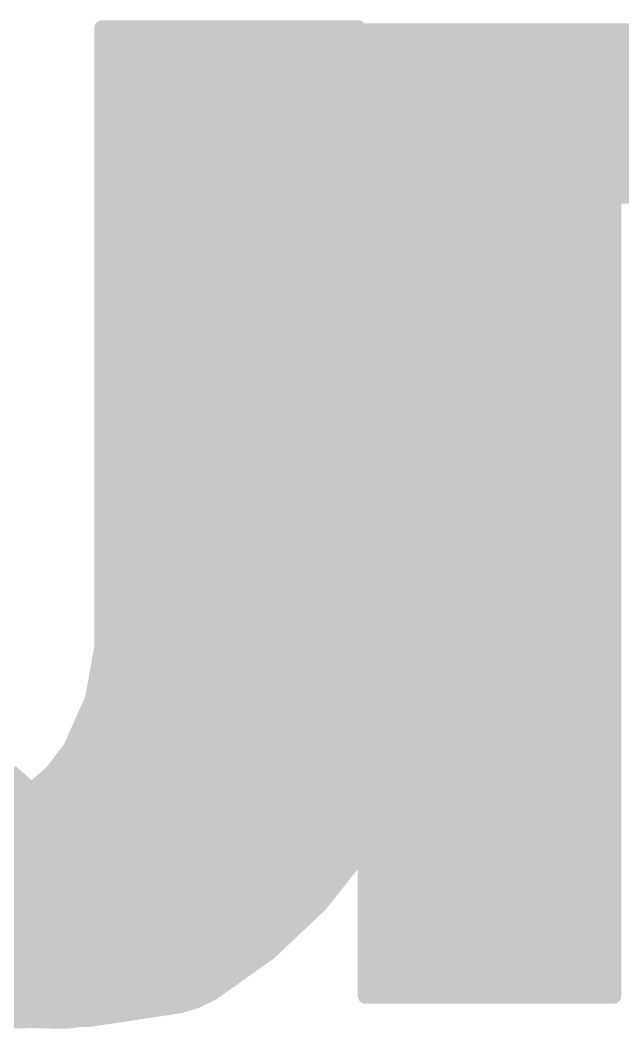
# Model space of a CAD drawing. Extents: x -19.1 to 53.5, y -15.6 to 59.8.
# Drawn here: x 26.397 to 27.374, y 53.35 to 54.983 of the extents above; entities that cross this region are included whole.
import ezdxf

# ---------------------------------------------------------------- set-up
doc = ezdxf.new("R2010")
doc.units = 0
doc.layers.add('21', color=41, linetype='CONTINUOUS')
doc.layers.add('22', color=40, linetype='CONTINUOUS')

msp = doc.modelspace()

# ---------------------------------------------------------------- linework, layer by layer
at = {"layer": '21', "const_width": 0.0254}
for points in [[(27.3583, 54.9656), (26.9367, 54.9656)], [(26.9367, 54.9656), (26.9367, 54.135)], [(27.3583, 53.4035), (27.3583, 54.9656)], [(26.9367, 54.9402), (27.3583, 54.9402)], [(26.9367, 54.9148), (27.3583, 54.9148)], [(26.9367, 54.8894), (27.3583, 54.8894)], [(26.9367, 54.864), (27.3583, 54.864)], [(26.9367, 54.8386), (27.3583, 54.8386)], [(26.9367, 54.8132), (27.3583, 54.8132)], [(26.9367, 54.7878), (27.3583, 54.7878)], [(26.9367, 54.7624), (27.3583, 54.7624)], [(26.9367, 54.737), (27.3583, 54.737)], [(26.9367, 54.7116), (27.3583, 54.7116)], [(26.9367, 54.6862), (27.3583, 54.6862)], [(26.9367, 54.6608), (27.3583, 54.6608)], [(26.9367, 54.6354), (27.3583, 54.6354)], [(26.9367, 54.61), (27.3583, 54.61)], [(26.9367, 54.5846), (27.3583, 54.5846)], [(26.9367, 54.5592), (27.3583, 54.5592)], [(26.9367, 54.5338), (27.3583, 54.5338)], [(26.9367, 54.5084), (27.3583, 54.5084)], [(26.9367, 54.483), (27.3583, 54.483)], [(26.9367, 54.4576), (27.3583, 54.4576)], [(26.9367, 54.4322), (27.3583, 54.4322)], [(26.9367, 54.4068), (27.3583, 54.4068)], [(26.9367, 54.3814), (27.3583, 54.3814)], [(26.9367, 54.356), (27.3583, 54.356)], [(26.9367, 54.3306), (27.3583, 54.3306)], [(26.9367, 54.3052), (27.3583, 54.3052)], [(26.9367, 54.2798), (27.3583, 54.2798)], [(26.9367, 54.2544), (27.3583, 54.2544)], [(26.9367, 54.229), (27.3583, 54.229)], [(26.9367, 54.2036), (27.3583, 54.2036)], [(26.9367, 54.1782), (27.3583, 54.1782)], [(26.9367, 54.1528), (27.3583, 54.1528)], [(26.9367, 54.135), (26.929, 54.0109)], [(26.9362, 54.1274), (27.3583, 54.1274)], [(26.9347, 54.102), (27.3583, 54.102)], [(26.9331, 54.0766), (27.3583, 54.0766)], [(26.9315, 54.0512), (27.3583, 54.0512)], [(26.93, 54.0258), (27.3583, 54.0258)], [(26.929, 54.0109), (26.9062, 53.8886)], [(26.9271, 54.0004), (27.3583, 54.0004)], [(26.9223, 53.975), (27.3583, 53.975)], [(26.9176, 53.9496), (27.3583, 53.9496)], [(26.9129, 53.9242), (27.3583, 53.9242)], [(26.9062, 53.8886), (26.8844, 53.8311)], [(26.9081, 53.8988), (27.3583, 53.8988)], [(26.9004, 53.8734), (27.3583, 53.8734)], [(26.8908, 53.848), (27.3583, 53.848)], [(26.8844, 53.8311), (26.85, 53.7802)], [(26.8787, 53.8226), (27.3583, 53.8226)], [(26.8615, 53.7972), (27.3583, 53.7972)], [(26.85, 53.7802), (26.8048, 53.7385)], [(26.8409, 53.7718), (27.3583, 53.7718)], [(26.4174, 53.7346), (26.3814, 53.7664)], [(25.9076, 53.7464), (26.404, 53.7464)], [(26.8048, 53.7385), (26.7513, 53.7083)], [(26.8134, 53.7464), (27.3583, 53.7464)], [(26.4592, 53.7108), (26.4174, 53.7346)], [(25.9148, 53.721), (26.4413, 53.721)], [(26.5305, 53.6877), (26.4592, 53.7108)], [(26.7513, 53.7083), (26.6796, 53.6864)], [(26.7738, 53.721), (27.3583, 53.721)], [(25.9219, 53.6956), (26.506, 53.6956)], [(26.7098, 53.6956), (27.3583, 53.6956)], [(26.605, 53.6794), (26.5305, 53.6877)], [(26.6796, 53.6864), (26.605, 53.6794)], [(25.9301, 53.6702), (27.3583, 53.6702)], [(25.9426, 53.6448), (27.3583, 53.6448)], [(26.8838, 53.5529), (26.9545, 53.6423)], [(26.9545, 53.6423), (26.957, 53.6423)], [(26.957, 53.6423), (26.957, 53.4035)], [(25.9551, 53.6194), (26.9364, 53.6194)], [(26.957, 53.6194), (27.3583, 53.6194)], [(25.9676, 53.594), (26.9163, 53.594)], [(26.957, 53.594), (27.3583, 53.594)], [(25.982, 53.5686), (26.8962, 53.5686)], [(26.957, 53.5686), (27.3583, 53.5686)], [(26.0009, 53.5432), (26.8735, 53.5432)], [(26.8011, 53.4745), (26.8838, 53.5529)], [(26.957, 53.5432), (27.3583, 53.5432)], [(26.0199, 53.5178), (26.8468, 53.5178)], [(26.957, 53.5178), (27.3583, 53.5178)], [(26.0388, 53.4924), (26.82, 53.4924)], [(26.957, 53.4924), (27.3583, 53.4924)], [(26.0652, 53.467), (26.7905, 53.467)], [(26.7081, 53.4086), (26.8011, 53.4745)], [(26.957, 53.467), (27.3583, 53.467)], [(26.1073, 53.4416), (26.7547, 53.4416)], [(26.957, 53.4416), (27.3583, 53.4416)], [(26.1508, 53.4162), (26.7188, 53.4162)], [(26.957, 53.4162), (27.3583, 53.4162)], [(26.6573, 53.3883), (26.6835, 53.3963)], [(26.6835, 53.3963), (26.7081, 53.4086)], [(26.957, 53.4035), (27.3583, 53.4035)], [(26.2189, 53.3908), (26.6654, 53.3908)], [(26.5095, 53.3659), (26.6573, 53.3883)], [(26.3425, 53.3654), (26.4832, 53.3654)], [(26.3601, 53.3629), (26.5095, 53.3659)]]:
    msp.add_lwpolyline(points, dxfattribs=at)
at = {"layer": '21', "const_width": 0.0127}
for points in [[(26.9431, 54.9656, 1), (26.9304, 54.9656)], [(26.9367, 54.9719, 1), (26.9367, 54.9593)], [(27.3647, 54.9656, 1), (27.3519, 54.9656)], [(27.3583, 54.9593, 1), (27.3583, 54.9719)], [(26.9367, 54.9466, 1), (26.9367, 54.9339)], [(27.3583, 54.9339, 1), (27.3583, 54.9466)], [(26.9367, 54.9211, 1), (26.9367, 54.9085)], [(27.3583, 54.9085, 1), (27.3583, 54.9211)], [(26.9367, 54.8957, 1), (26.9367, 54.8831)], [(27.3583, 54.8831, 1), (27.3583, 54.8957)], [(26.9367, 54.8704, 1), (26.9367, 54.8577)], [(27.3583, 54.8577, 1), (27.3583, 54.8704)], [(26.9367, 54.8449, 1), (26.9367, 54.8323)], [(27.3583, 54.8323, 1), (27.3583, 54.8449)], [(26.9367, 54.8195, 1), (26.9367, 54.8069)], [(27.3583, 54.8069, 1), (27.3583, 54.8195)], [(26.9367, 54.7942, 1), (26.9367, 54.7815)], [(27.3583, 54.7815, 1), (27.3583, 54.7942)], [(26.9367, 54.7687, 1), (26.9367, 54.7561)], [(27.3583, 54.7561, 1), (27.3583, 54.7687)], [(26.9367, 54.7433, 1), (26.9367, 54.7307)], [(27.3583, 54.7307, 1), (27.3583, 54.7433)], [(26.9367, 54.718, 1), (26.9367, 54.7053)], [(27.3583, 54.7053, 1), (27.3583, 54.718)], [(26.9367, 54.6925, 1), (26.9367, 54.6799)], [(27.3583, 54.6799, 1), (27.3583, 54.6925)], [(26.9367, 54.6671, 1), (26.9367, 54.6545)], [(27.3583, 54.6545, 1), (27.3583, 54.6671)], [(26.9367, 54.6418, 1), (26.9367, 54.6291)], [(27.3583, 54.6291, 1), (27.3583, 54.6418)], [(26.9367, 54.6163, 1), (26.9367, 54.6037)], [(27.3583, 54.6037, 1), (27.3583, 54.6163)], [(26.9367, 54.5909, 1), (26.9367, 54.5783)], [(27.3583, 54.5783, 1), (27.3583, 54.5909)], [(26.9367, 54.5656, 1), (26.9367, 54.5529)], [(27.3583, 54.5529, 1), (27.3583, 54.5656)], [(26.9367, 54.5401, 1), (26.9367, 54.5275)], [(27.3583, 54.5275, 1), (27.3583, 54.5401)], [(26.9367, 54.5147, 1), (26.9367, 54.5021)], [(27.3583, 54.5021, 1), (27.3583, 54.5147)], [(26.9367, 54.4894, 1), (26.9367, 54.4767)], [(27.3583, 54.4767, 1), (27.3583, 54.4894)], [(26.9367, 54.4639, 1), (26.9367, 54.4513)], [(27.3583, 54.4513, 1), (27.3583, 54.4639)], [(26.9367, 54.4385, 1), (26.9367, 54.4259)], [(27.3583, 54.4259, 1), (27.3583, 54.4385)], [(26.9367, 54.4132, 1), (26.9367, 54.4005)], [(27.3583, 54.4005, 1), (27.3583, 54.4132)], [(26.9367, 54.3877, 1), (26.9367, 54.3751)], [(27.3583, 54.3751, 1), (27.3583, 54.3877)], [(26.9367, 54.3623, 1), (26.9367, 54.3497)], [(27.3583, 54.3497, 1), (27.3583, 54.3623)], [(26.9367, 54.337, 1), (26.9367, 54.3243)], [(27.3583, 54.3243, 1), (27.3583, 54.337)], [(26.9367, 54.3115, 1), (26.9367, 54.2989)], [(27.3583, 54.2989, 1), (27.3583, 54.3115)], [(26.9367, 54.2861, 1), (26.9367, 54.2735)], [(27.3583, 54.2735, 1), (27.3583, 54.2861)], [(26.9367, 54.2608, 1), (26.9367, 54.2481)], [(27.3583, 54.2481, 1), (27.3583, 54.2608)], [(26.9367, 54.2353, 1), (26.9367, 54.2227)], [(27.3583, 54.2227, 1), (27.3583, 54.2353)], [(26.9367, 54.2099, 1), (26.9367, 54.1973)], [(27.3583, 54.1973, 1), (27.3583, 54.2099)], [(26.9367, 54.1846, 1), (26.9367, 54.1719)], [(27.3583, 54.1719, 1), (27.3583, 54.1846)], [(26.9367, 54.1591, 1), (26.9367, 54.1465)], [(27.3583, 54.1465, 1), (27.3583, 54.1591)], [(26.943, 54.1346, 1), (26.9304, 54.1354)], [(26.9362, 54.1337, 1), (26.9362, 54.1211)], [(26.9304, 54.135, 1), (26.9431, 54.135)], [(27.3583, 54.1211, 1), (27.3583, 54.1337)], [(26.9347, 54.1084, 1), (26.9347, 54.0957)], [(27.3583, 54.0957, 1), (27.3583, 54.1084)], [(26.9331, 54.0829, 1), (26.9331, 54.0703)], [(27.3583, 54.0703, 1), (27.3583, 54.0829)], [(26.9315, 54.0575, 1), (26.9315, 54.0449)], [(27.3583, 54.0449, 1), (27.3583, 54.0575)], [(26.93, 54.0322, 1), (26.93, 54.0195)], [(27.3583, 54.0195, 1), (27.3583, 54.0322)], [(26.9271, 54.0067, 1), (26.9271, 53.9941)], [(26.9227, 54.0113, 1), (26.9354, 54.0105)], [(26.9353, 54.0097, 1), (26.9228, 54.012)], [(27.3583, 53.9941, 1), (27.3583, 54.0067)], [(26.9223, 53.9813, 1), (26.9223, 53.9687)], [(27.3583, 53.9687, 1), (27.3583, 53.9813)], [(26.9176, 53.956, 1), (26.9176, 53.9433)], [(27.3583, 53.9433, 1), (27.3583, 53.956)], [(26.9129, 53.9306, 1), (26.9129, 53.9179)], [(27.3583, 53.9179, 1), (27.3583, 53.9306)], [(26.9121, 53.8863, 1), (26.9003, 53.8909)], [(26.9081, 53.9051, 1), (26.9081, 53.8925)], [(27.3583, 53.8925, 1), (27.3583, 53.9051)], [(26.9004, 53.8798, 1), (26.9004, 53.8671)], [(26.9, 53.8898, 1), (26.9124, 53.8874)], [(27.3583, 53.8671, 1), (27.3583, 53.8798)], [(26.8908, 53.8544, 1), (26.8908, 53.8417)], [(27.3583, 53.8417, 1), (27.3583, 53.8544)], [(26.8787, 53.8289, 1), (26.8787, 53.8163)], [(26.8785, 53.8334, 1), (26.8903, 53.8289)], [(26.8897, 53.8276, 1), (26.8791, 53.8347)], [(27.3583, 53.8163, 1), (27.3583, 53.8289)], [(26.8615, 53.8036, 1), (26.8615, 53.7909)], [(27.3583, 53.7909, 1), (27.3583, 53.8036)], [(26.8409, 53.7782, 1), (26.8409, 53.7655)], [(26.8447, 53.7837, 1), (26.8553, 53.7766)], [(26.8543, 53.7755, 1), (26.8457, 53.7849)], [(27.3583, 53.7655, 1), (27.3583, 53.7782)], [(26.404, 53.7401, 1), (26.404, 53.7527)], [(26.808, 53.733, 1), (26.8017, 53.744)], [(26.8134, 53.7527, 1), (26.8134, 53.7401)], [(27.3583, 53.7401, 1), (27.3583, 53.7527)], [(26.4206, 53.7401, 1), (26.4143, 53.7291)], [(26.4132, 53.7298, 1), (26.4216, 53.7393)], [(26.8005, 53.7432, 1), (26.8091, 53.7338)], [(26.4413, 53.7147, 1), (26.4413, 53.7274)], [(26.4612, 53.7168, 1), (26.4572, 53.7048)], [(26.4561, 53.7053, 1), (26.4623, 53.7163)], [(26.7482, 53.7138, 1), (26.7544, 53.7028)], [(26.7532, 53.7022, 1), (26.7494, 53.7144)], [(26.7738, 53.7274, 1), (26.7738, 53.7147)], [(27.3583, 53.7147, 1), (27.3583, 53.7274)], [(26.506, 53.6893, 1), (26.506, 53.702)], [(26.7098, 53.702, 1), (26.7098, 53.6893)], [(27.3583, 53.6893, 1), (27.3583, 53.702)], [(26.5312, 53.694, 1), (26.5298, 53.6813)], [(26.5285, 53.6816, 1), (26.5325, 53.6937)], [(26.6044, 53.6857, 1), (26.6056, 53.6731)], [(26.6043, 53.6731, 1), (26.6057, 53.6857)], [(26.6778, 53.6925, 1), (26.6815, 53.6803)], [(26.6802, 53.6801, 1), (26.679, 53.6927)], [(27.3583, 53.6639, 1), (27.3583, 53.6765)], [(26.9545, 53.6487, 1), (26.9545, 53.636)], [(26.9595, 53.6384, 1), (26.9495, 53.6462)], [(26.9634, 53.6423, 1), (26.9506, 53.6423)], [(26.957, 53.636, 1), (26.957, 53.6487)], [(27.3583, 53.6385, 1), (27.3583, 53.6512)], [(26.9364, 53.6131, 1), (26.9364, 53.6258)], [(26.957, 53.6258, 1), (26.957, 53.6131)], [(27.3583, 53.6131, 1), (27.3583, 53.6258)], [(26.9163, 53.5877, 1), (26.9163, 53.6003)], [(26.957, 53.6003, 1), (26.957, 53.5877)], [(27.3583, 53.5877, 1), (27.3583, 53.6003)], [(26.8962, 53.5623, 1), (26.8962, 53.575)], [(26.957, 53.575, 1), (26.957, 53.5623)], [(27.3583, 53.5623, 1), (27.3583, 53.575)], [(26.8735, 53.5369, 1), (26.8735, 53.5496)], [(26.8788, 53.5569, 1), (26.8888, 53.549)], [(26.8882, 53.5483, 1), (26.8794, 53.5575)], [(26.957, 53.5496, 1), (26.957, 53.5369)], [(27.3583, 53.5369, 1), (27.3583, 53.5496)], [(26.8468, 53.5115, 1), (26.8468, 53.5241)], [(26.957, 53.5241, 1), (26.957, 53.5115)], [(27.3583, 53.5115, 1), (27.3583, 53.5241)], [(26.82, 53.4861, 1), (26.82, 53.4988)], [(26.957, 53.4988, 1), (26.957, 53.4861)], [(27.3583, 53.4861, 1), (27.3583, 53.4988)], [(26.7905, 53.4607, 1), (26.7905, 53.4734)], [(26.7967, 53.4791, 1), (26.8055, 53.4699)], [(26.8048, 53.4693, 1), (26.7974, 53.4797)], [(26.957, 53.4734, 1), (26.957, 53.4607)], [(27.3583, 53.4607, 1), (27.3583, 53.4734)], [(26.7547, 53.4353, 1), (26.7547, 53.4479)], [(26.957, 53.4479, 1), (26.957, 53.4353)], [(27.3583, 53.4353, 1), (27.3583, 53.4479)], [(26.7188, 53.4099, 1), (26.7188, 53.4226)], [(26.957, 53.4226, 1), (26.957, 53.4099)], [(27.3583, 53.4099, 1), (27.3583, 53.4226)], [(26.6807, 53.402, 1), (26.6864, 53.3907)], [(26.6854, 53.3903, 1), (26.6817, 53.4024)], [(26.7044, 53.4138, 1), (26.7118, 53.4034)], [(26.7109, 53.4029, 1), (26.7053, 53.4143)], [(26.9506, 53.4035, 1), (26.9634, 53.4035)], [(26.957, 53.4098, 1), (26.957, 53.3972)], [(27.3519, 53.4035, 1), (27.3647, 53.4035)], [(27.3583, 53.3972, 1), (27.3583, 53.4098)], [(26.6554, 53.3944, 1), (26.6592, 53.3822)], [(26.6583, 53.382, 1), (26.6563, 53.3946)], [(26.6654, 53.3845, 1), (26.6654, 53.3972)], [(26.4832, 53.3591, 1), (26.4832, 53.3717)], [(26.5086, 53.3722, 1), (26.5105, 53.3597)], [(26.5097, 53.3596, 1), (26.5094, 53.3723)]]:
    msp.add_lwpolyline(points, format="xyb", dxfattribs=at)
at = {"layer": '22', "const_width": 0.0127}
for points in [[(26.5367, 54.9707, 1), (26.5239, 54.9707)], [(26.5303, 54.977, 1), (26.5303, 54.9644)], [(26.5303, 54.9719, 1), (26.5303, 54.9593)], [(26.9507, 54.9707, 1), (26.938, 54.9707)], [(26.9443, 54.9644, 1), (26.9443, 54.977)], [(26.9443, 54.9593, 1), (26.9443, 54.9719)], [(27.098, 54.9656, 1), (27.0852, 54.9656)], [(27.0916, 54.9719, 1), (27.0916, 54.9593)], [(26.5303, 54.9466, 1), (26.5303, 54.9339)], [(26.9443, 54.9339, 1), (26.9443, 54.9466)], [(27.0916, 54.9466, 1), (27.0916, 54.9339)], [(26.5303, 54.9211, 1), (26.5303, 54.9085)], [(26.9443, 54.9085, 1), (26.9443, 54.9211)], [(27.0916, 54.9211, 1), (27.0916, 54.9085)], [(26.5303, 54.8957, 1), (26.5303, 54.8831)], [(26.9443, 54.8831, 1), (26.9443, 54.8957)], [(27.0916, 54.8957, 1), (27.0916, 54.8831)], [(26.5303, 54.8704, 1), (26.5303, 54.8577)], [(26.9443, 54.8577, 1), (26.9443, 54.8704)], [(27.0916, 54.8704, 1), (27.0916, 54.8577)], [(26.5303, 54.8449, 1), (26.5303, 54.8323)], [(26.9443, 54.8323, 1), (26.9443, 54.8449)], [(27.0916, 54.8449, 1), (27.0916, 54.8323)], [(26.5303, 54.8195, 1), (26.5303, 54.8069)], [(26.9443, 54.8069, 1), (26.9443, 54.8195)], [(27.0916, 54.8195, 1), (27.0916, 54.8069)], [(26.5303, 54.7942, 1), (26.5303, 54.7815)], [(26.9443, 54.7815, 1), (26.9443, 54.7942)], [(27.0916, 54.7942, 1), (27.0916, 54.7815)], [(26.5303, 54.7687, 1), (26.5303, 54.7561)], [(26.9443, 54.7561, 1), (26.9443, 54.7687)], [(27.0916, 54.7687, 1), (27.0916, 54.7561)], [(26.5303, 54.7433, 1), (26.5303, 54.7307)], [(26.9443, 54.7307, 1), (26.9443, 54.7433)], [(27.0916, 54.7433, 1), (27.0916, 54.7307)], [(26.5303, 54.718, 1), (26.5303, 54.7053)], [(26.9443, 54.7053, 1), (26.9443, 54.718)], [(27.0916, 54.718, 1), (27.0916, 54.7053)], [(26.5303, 54.6925, 1), (26.5303, 54.6799)], [(26.9443, 54.6799, 1), (26.9443, 54.6925)], [(27.0852, 54.6989, 1), (27.098, 54.6989)], [(27.0916, 54.7052, 1), (27.0916, 54.6926)], [(26.5303, 54.6671, 1), (26.5303, 54.6545)], [(26.9443, 54.6545, 1), (26.9443, 54.6671)], [(26.5303, 54.6418, 1), (26.5303, 54.6291)], [(26.9443, 54.6291, 1), (26.9443, 54.6418)], [(26.5303, 54.6163, 1), (26.5303, 54.6037)], [(26.9443, 54.6037, 1), (26.9443, 54.6163)], [(26.5303, 54.5909, 1), (26.5303, 54.5783)], [(26.9443, 54.5783, 1), (26.9443, 54.5909)], [(26.5303, 54.5656, 1), (26.5303, 54.5529)], [(26.9443, 54.5529, 1), (26.9443, 54.5656)], [(26.5303, 54.5401, 1), (26.5303, 54.5275)], [(26.9443, 54.5275, 1), (26.9443, 54.5401)], [(26.5303, 54.5147, 1), (26.5303, 54.5021)], [(26.9443, 54.5021, 1), (26.9443, 54.5147)], [(26.5303, 54.4894, 1), (26.5303, 54.4767)], [(26.9443, 54.4767, 1), (26.9443, 54.4894)], [(26.5303, 54.4639, 1), (26.5303, 54.4513)], [(26.9443, 54.4513, 1), (26.9443, 54.4639)], [(26.5303, 54.4385, 1), (26.5303, 54.4259)], [(26.9443, 54.4259, 1), (26.9443, 54.4385)], [(26.5303, 54.4132, 1), (26.5303, 54.4005)], [(26.9443, 54.4005, 1), (26.9443, 54.4132)], [(26.5303, 54.3877, 1), (26.5303, 54.3751)], [(26.9443, 54.3751, 1), (26.9443, 54.3877)], [(26.5303, 54.3623, 1), (26.5303, 54.3497)], [(26.9443, 54.3497, 1), (26.9443, 54.3623)], [(26.5303, 54.337, 1), (26.5303, 54.3243)], [(26.9443, 54.3243, 1), (26.9443, 54.337)], [(26.5303, 54.3115, 1), (26.5303, 54.2989)], [(26.9443, 54.2989, 1), (26.9443, 54.3115)], [(26.5303, 54.2861, 1), (26.5303, 54.2735)], [(26.9443, 54.2735, 1), (26.9443, 54.2861)], [(26.5303, 54.2608, 1), (26.5303, 54.2481)], [(26.9443, 54.2481, 1), (26.9443, 54.2608)], [(26.5303, 54.2353, 1), (26.5303, 54.2227)], [(26.9443, 54.2227, 1), (26.9443, 54.2353)], [(26.5303, 54.2099, 1), (26.5303, 54.1973)], [(26.9443, 54.1973, 1), (26.9443, 54.2099)], [(26.5303, 54.1846, 1), (26.5303, 54.1719)], [(26.9443, 54.1719, 1), (26.9443, 54.1846)], [(26.5303, 54.1591, 1), (26.5303, 54.1465)], [(26.9443, 54.1465, 1), (26.9443, 54.1591)], [(26.5303, 54.1337, 1), (26.5303, 54.1211)], [(26.9443, 54.1211, 1), (26.9443, 54.1337)], [(26.5303, 54.1084, 1), (26.5303, 54.0957)], [(26.9443, 54.0957, 1), (26.9443, 54.1084)], [(26.5303, 54.0829, 1), (26.5303, 54.0703)], [(26.9443, 54.0703, 1), (26.9443, 54.0829)], [(26.5303, 54.0575, 1), (26.5303, 54.0449)], [(26.9443, 54.0449, 1), (26.9443, 54.0575)], [(26.5303, 54.0322, 1), (26.5303, 54.0195)], [(26.9443, 54.0195, 1), (26.9443, 54.0322)], [(26.5303, 54.0067, 1), (26.5303, 53.9941)], [(26.9443, 53.9941, 1), (26.9443, 54.0067)], [(26.5303, 53.9813, 1), (26.5303, 53.9687)], [(26.5366, 53.9688, 1), (26.524, 53.971)], [(26.9443, 53.9687, 1), (26.9443, 53.9813)], [(26.5239, 53.9699, 1), (26.5367, 53.9699)], [(26.5267, 53.956, 1), (26.5267, 53.9433)], [(26.9443, 53.9433, 1), (26.9443, 53.956)], [(26.5221, 53.9306, 1), (26.5221, 53.9179)], [(26.9443, 53.9179, 1), (26.9443, 53.9306)], [(26.5176, 53.9051, 1), (26.5176, 53.8925)], [(26.9506, 53.8906, 1), (26.938, 53.8918)], [(26.9443, 53.8925, 1), (26.9443, 53.9051)], [(26.5101, 53.8798, 1), (26.5101, 53.8671)], [(26.5087, 53.8854, 1), (26.5212, 53.8831)], [(26.5208, 53.8817, 1), (26.5092, 53.8868)], [(26.938, 53.8912, 1), (26.9507, 53.8912)], [(26.9427, 53.8671, 1), (26.9427, 53.8798)], [(26.4988, 53.8544, 1), (26.4988, 53.8417)], [(26.9403, 53.8417, 1), (26.9403, 53.8544)], [(26.4875, 53.8289, 1), (26.4875, 53.8163)], [(26.938, 53.8163, 1), (26.938, 53.8289)], [(26.4846, 53.801, 1), (26.4744, 53.8086)], [(26.4738, 53.8036, 1), (26.4738, 53.7909)], [(26.4737, 53.8074, 1), (26.4853, 53.8022)], [(26.9357, 53.7909, 1), (26.9357, 53.8036)], [(26.4547, 53.7782, 1), (26.4547, 53.7655)], [(26.9279, 53.7818, 1), (26.9405, 53.7806)], [(26.9403, 53.7795, 1), (26.9281, 53.7829)], [(26.9315, 53.7655, 1), (26.9315, 53.7782)], [(26.4456, 53.7702, 1), (26.4557, 53.7625)], [(26.4548, 53.7616, 1), (26.4464, 53.7711)], [(26.428, 53.7527, 1), (26.428, 53.7401)], [(26.9244, 53.7401, 1), (26.9244, 53.7527)], [(26.4104, 53.7393, 1), (26.4188, 53.7298)], [(26.4177, 53.7291, 1), (26.4114, 53.7401)], [(26.9172, 53.7147, 1), (26.9172, 53.7274)], [(26.9101, 53.6893, 1), (26.9101, 53.702)], [(26.9099, 53.6721, 1), (26.8985, 53.6777)], [(26.8981, 53.6766, 1), (26.9104, 53.6732)], [(26.9019, 53.6639, 1), (26.9019, 53.6765)], [(26.8894, 53.6385, 1), (26.8894, 53.6512)], [(26.8769, 53.6131, 1), (26.8769, 53.6258)], [(26.8644, 53.5877, 1), (26.8644, 53.6003)], [(26.8605, 53.572, 1), (26.8503, 53.5796)], [(26.8497, 53.5786, 1), (26.8611, 53.573)], [(26.85, 53.5623, 1), (26.85, 53.575)], [(26.8311, 53.5369, 1), (26.8311, 53.5496)], [(26.8122, 53.5115, 1), (26.8122, 53.5241)], [(26.7843, 53.4911, 1), (26.7945, 53.4835)], [(26.7936, 53.4826, 1), (26.7852, 53.492)], [(26.7932, 53.4861, 1), (26.7932, 53.4988)], [(26.7598, 53.4692, 1), (26.7682, 53.4598)], [(26.7672, 53.459, 1), (26.7608, 53.47)], [(26.7668, 53.4607, 1), (26.7668, 53.4734)], [(26.7247, 53.4353, 1), (26.7247, 53.4479)], [(26.6759, 53.4059, 1), (26.6717, 53.4179)], [(26.6812, 53.4099, 1), (26.6812, 53.4226)], [(26.6706, 53.4174, 1), (26.677, 53.4064)], [(26.6131, 53.3845, 1), (26.6131, 53.3972)], [(26.471, 53.3692, 1), (26.4728, 53.3566)], [(26.4718, 53.3566, 1), (26.472, 53.3692)], [(26.4895, 53.3591, 1), (26.4895, 53.3717)], [(26.5732, 53.3836, 1), (26.5773, 53.3716)], [(26.5761, 53.3713, 1), (26.5743, 53.3839)]]:
    msp.add_lwpolyline(points, format="xyb", dxfattribs=at)
at = {"layer": '22', "const_width": 0.0254}
for points in [[(26.5303, 53.9699), (26.5303, 54.9707)], [(26.5303, 54.9707), (26.9443, 54.9707)], [(26.5303, 54.9656), (26.9443, 54.9656)], [(26.9443, 54.9707), (26.9443, 53.8912)], [(27.3888, 54.9656), (27.0916, 54.9656)], [(27.0916, 54.9656), (27.0916, 54.6989)], [(26.5303, 54.9402), (26.9443, 54.9402)], [(27.0916, 54.9402), (27.9654, 54.9402)], [(26.5303, 54.9148), (26.9443, 54.9148)], [(27.0916, 54.9148), (27.9908, 54.9148)], [(26.5303, 54.8894), (26.9443, 54.8894)], [(27.0916, 54.8894), (28.0162, 54.8894)], [(26.5303, 54.864), (26.9443, 54.864)], [(27.0916, 54.864), (28.0416, 54.864)], [(26.5303, 54.8386), (26.9443, 54.8386)], [(27.0916, 54.8386), (28.067, 54.8386)], [(26.5303, 54.8132), (26.9443, 54.8132)], [(27.0916, 54.8132), (28.0924, 54.8132)], [(26.5303, 54.7878), (26.9443, 54.7878)], [(27.0916, 54.7878), (28.1178, 54.7878)], [(26.5303, 54.7624), (26.9443, 54.7624)], [(27.0916, 54.7624), (28.1432, 54.7624)], [(26.5303, 54.737), (26.9443, 54.737)], [(27.0916, 54.737), (28.1686, 54.737)], [(26.5303, 54.7116), (26.9443, 54.7116)], [(27.0916, 54.7116), (28.194, 54.7116)], [(26.5303, 54.6862), (26.9443, 54.6862)], [(27.0916, 54.6989), (27.3914, 54.6989)], [(26.5303, 54.6608), (26.9443, 54.6608)], [(26.5303, 54.6354), (26.9443, 54.6354)], [(26.5303, 54.61), (26.9443, 54.61)], [(26.5303, 54.5846), (26.9443, 54.5846)], [(26.5303, 54.5592), (26.9443, 54.5592)], [(26.5303, 54.5338), (26.9443, 54.5338)], [(26.5303, 54.5084), (26.9443, 54.5084)], [(26.5303, 54.483), (26.9443, 54.483)], [(26.5303, 54.4576), (26.9443, 54.4576)], [(26.5303, 54.4322), (26.9443, 54.4322)], [(26.5303, 54.4068), (26.9443, 54.4068)], [(26.5303, 54.3814), (26.9443, 54.3814)], [(26.5303, 54.356), (26.9443, 54.356)], [(26.5303, 54.3306), (26.9443, 54.3306)], [(26.5303, 54.3052), (26.9443, 54.3052)], [(26.5303, 54.2798), (26.9443, 54.2798)], [(26.5303, 54.2544), (26.9443, 54.2544)], [(26.5303, 54.229), (26.9443, 54.229)], [(26.5303, 54.2036), (26.9443, 54.2036)], [(26.5303, 54.1782), (26.9443, 54.1782)], [(26.5303, 54.1528), (26.9443, 54.1528)], [(26.5303, 54.1274), (26.9443, 54.1274)], [(26.5303, 54.102), (26.9443, 54.102)], [(26.5303, 54.0766), (26.9443, 54.0766)], [(26.5303, 54.0512), (26.9443, 54.0512)], [(26.5303, 54.0258), (26.9443, 54.0258)], [(26.5303, 54.0004), (26.9443, 54.0004)], [(26.515, 53.8842), (26.5303, 53.9699)], [(26.5303, 53.975), (26.9443, 53.975)], [(26.5267, 53.9496), (26.9443, 53.9496)], [(26.5221, 53.9242), (26.9443, 53.9242)], [(26.5176, 53.8988), (26.9443, 53.8988)], [(26.9443, 53.8912), (26.9342, 53.7812)], [(26.4795, 53.8048), (26.515, 53.8842)], [(26.5101, 53.8734), (26.9427, 53.8734)], [(26.4988, 53.848), (26.9403, 53.848)], [(26.4875, 53.8226), (26.938, 53.8226)], [(26.4506, 53.7664), (26.4795, 53.8048)], [(26.4738, 53.7972), (26.9357, 53.7972)], [(26.4547, 53.7718), (26.9315, 53.7718)], [(26.9342, 53.7812), (26.9042, 53.6749)], [(26.4146, 53.7346), (26.4506, 53.7664)], [(26.428, 53.7464), (26.9244, 53.7464)], [(26.3728, 53.7108), (26.4146, 53.7346)], [(26.3907, 53.721), (26.9172, 53.721)], [(26.326, 53.6956), (26.9101, 53.6956)], [(26.9042, 53.6749), (26.8554, 53.5758)], [(25.4737, 53.6702), (26.9019, 53.6702)], [(25.4737, 53.6448), (26.8894, 53.6448)], [(25.8956, 53.6194), (26.8769, 53.6194)], [(25.9157, 53.594), (26.8644, 53.594)], [(26.8554, 53.5758), (26.7894, 53.4873)], [(25.9358, 53.5686), (26.85, 53.5686)], [(25.9585, 53.5432), (26.8311, 53.5432)], [(25.9852, 53.5178), (26.8122, 53.5178)], [(26.012, 53.4924), (26.7932, 53.4924)], [(26.7894, 53.4873), (26.764, 53.4645)], [(26.0415, 53.467), (26.7668, 53.467)], [(26.764, 53.4645), (26.6738, 53.4119)], [(26.0773, 53.4416), (26.7247, 53.4416)], [(26.1132, 53.4162), (26.6812, 53.4162)], [(26.6738, 53.4119), (26.5752, 53.3776)], [(26.1666, 53.3908), (26.6131, 53.3908)], [(26.4719, 53.3629), (26.3225, 53.3659)], [(26.3488, 53.3654), (26.4895, 53.3654)], [(26.5752, 53.3776), (26.4719, 53.3629)]]:
    msp.add_lwpolyline(points, dxfattribs=at)

doc.saveas('drawing.dxf')
